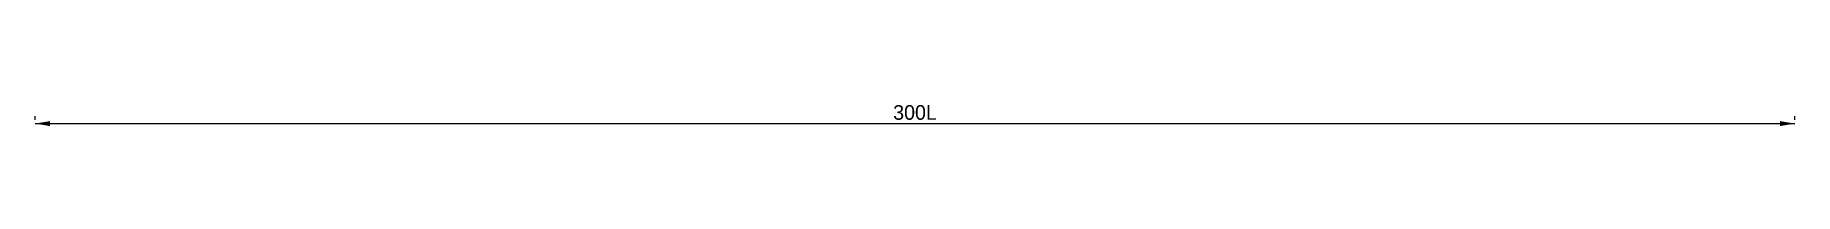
# Model space of a CAD drawing. Header units: millimetres. Extents: x 0 to 300, y 0 to 4.
import ezdxf

# ---------------------------------------------------------------- set-up
doc = ezdxf.new("R2010")
doc.units = ezdxf.units.MM
doc.layers.add('0 @ 1', color=7, linetype='Continuous')
doc.dimstyles.new('ISO-25', dxfattribs={"dimtxt": 2.5, "dimasz": 2.5, "dimexe": 1.25, "dimexo": 0.625, "dimtad": 1, "dimtxsty": 'Standard', "dimcen": 2.5, "dimadec": 0, "dimazin": 0, "dimtfac": 1, "dimtmove": 0, "dimatfit": 3, "dimfxl": 1, "dimarcsym": 0})

# ---------------------------------------------------------------- blocks, each defined once
blk = doc.blocks.new('*D16')
at = {"color": 0, "lineweight": -2}
for p, q in [((0, 0.62), (0, 1.25)), ((2.5, 0), (297.5, 0)), ((300, 0.62), (300, 1.25))]:
    blk.add_line(p, q, dxfattribs=at)
at = {"color": 0}
for points in [[(2.5, 0.42), (2.5, -0.42), (0, 0)], [(297.5, 0.42), (297.5, -0.42), (300, 0)]]:
    blk.add_solid(points, dxfattribs=at)
at = {"layer": 'Defpoints', "color": 0}
for p in [(0, 0), (300, 0), (300, 0)]:
    blk.add_point(p, dxfattribs=at)
at = {"color": 0, "insert": (150, 1.88), "char_height": 2.5, "attachment_point": 5}
blk.add_mtext('300L', dxfattribs=at)
blk = doc.blocks.new('*U15')
blk.add_line((0, 0), (300, 0))
at = {"layer": '0 @ 1'}
dim = blk.add_linear_dim(base=(300, 0), p1=(0, 0), p2=(300, 0), text='<>L', dimstyle='ISO-25', override={"dimscale": 1, "dimtix": 0, "dimtofl": 1, "dimtmove": 0, "dimatfit": 3}, dxfattribs=at)
dim.commit()
dim.dimension.update_dxf_attribs({"geometry": '*D16', "text_midpoint": (150, 1.875)})

msp = doc.modelspace()

# ---------------------------------------------------------------- block references
msp.add_blockref('*U15', (0, 0))

doc.saveas('drawing.dxf')
